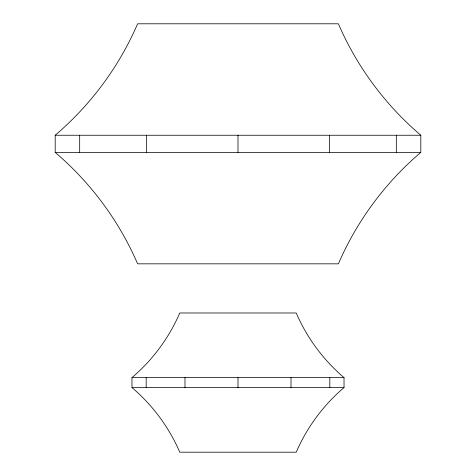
<?xml version="1.0" encoding="UTF-8"?>
<svg xmlns="http://www.w3.org/2000/svg" width="476" height="476" viewBox="0 0 476 476"><rect width="100%" height="100%" fill="white"/><g stroke="black" fill="none" stroke-linecap="round" stroke-linejoin="round"><path stroke-width="0.71" d="M55.186 135.244C90.684 105.023 119.167 66.622 137.6 23.8L338.4 23.8C356.833 66.622 385.316 105.023 420.814 135.244L420.814 152.391C385.316 182.611 356.833 221.013 338.4 263.835L137.6 263.835C119.167 221.013 90.684 182.611 55.186 152.391L55.186 135.244L420.814 135.244M131.971 377.617C152.558 360.088 169.075 337.817 179.767 312.982L296.233 312.982C306.925 337.817 323.442 360.088 344.029 377.617L344.029 387.565C323.442 405.088 306.925 427.365 296.233 452.2L179.767 452.2C169.075 427.365 152.558 405.088 131.971 387.565L131.971 377.617L344.029 377.617M55.186 152.391L420.814 152.391M131.971 387.565L344.029 387.565M396.318 135.244L396.318 152.391M329.826 377.617L329.826 387.565M329.404 135.244L329.404 152.391M291.014 377.617L291.014 387.565M238 135.244L238 152.391M238 377.617L238 387.565M184.985 377.617L184.985 387.565M146.596 135.244L146.596 152.391M146.174 377.617L146.174 387.565M79.682 135.244L79.682 152.391"/></g></svg>
